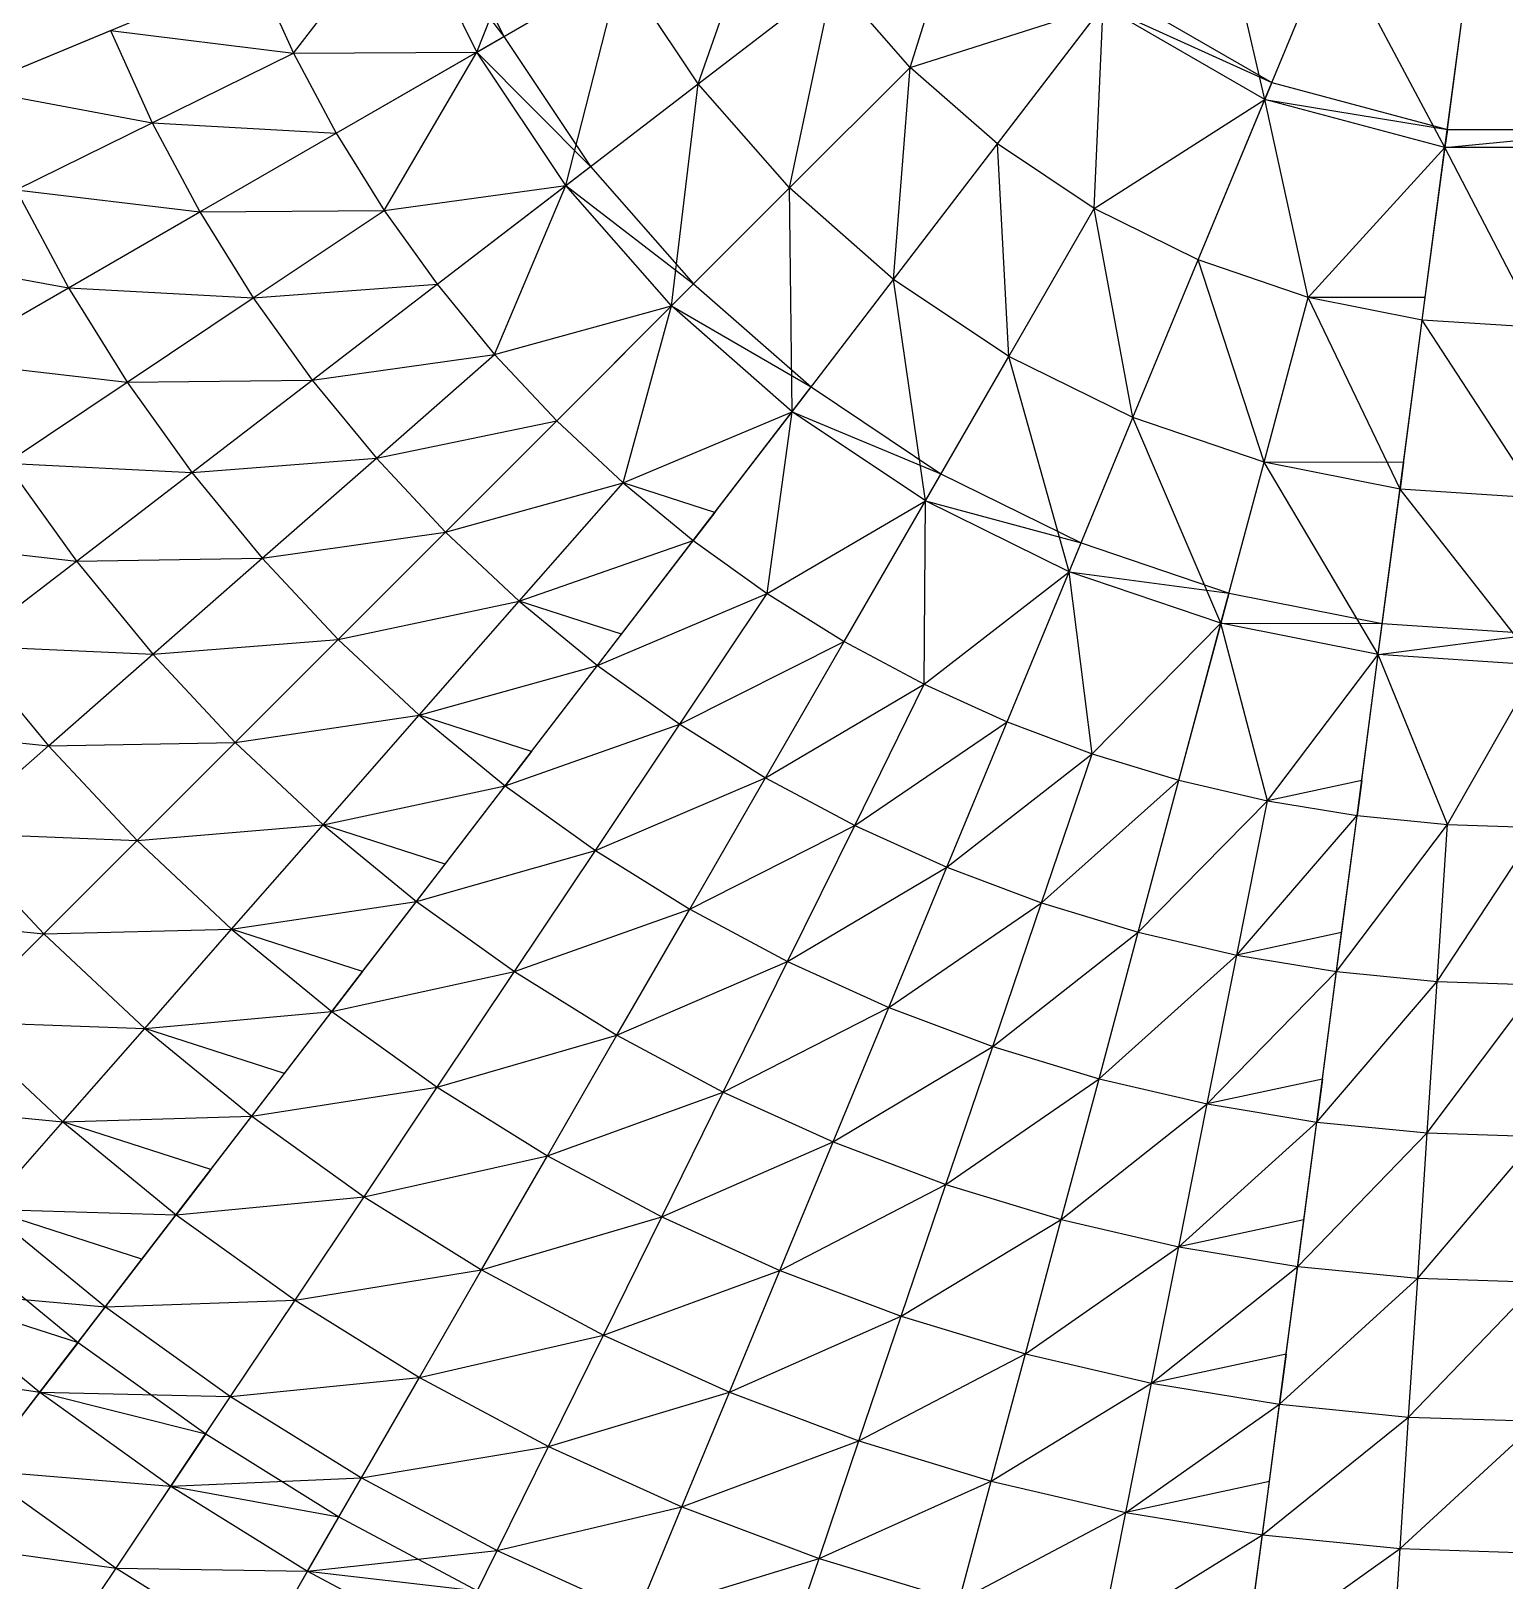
# Model space of a CAD drawing. Extents: x -1560 to 4680, y -1560 to 1560.
# Drawn here: x 2330 to 3102, y -1122 to -310 of the extents above; entities that cross this region are included whole.
import ezdxf

# ---------------------------------------------------------------- set-up
doc = ezdxf.new("R2010")
doc.units = 0
doc.header["$MEASUREMENT"] = 0
for name, color, linetype in [('L30X30X3', 1, 'Continuous'), ('TRIO25X148_A', 4, 'Continuous'), ('TRIO25X148_B', 6, 'Continuous'), ('TRIO25X148_C', 96, 'Continuous'), ('TRIO25X148_D', 3, 'Continuous'), ('TRIO25X148_F', 52, 'Continuous')]:
    doc.layers.add(name, color=color, linetype=linetype)

msp = doc.modelspace()

# ---------------------------------------------------------------- linework, layer by layer
at = {"layer": 'L30X30X3'}
for p, q in [((2563.97, -321.03, 1302.88), (2578.12, -312.86, 1266.37)), ((2980.4, -337.02, 1355.93), (2976.76, -345.82, 1394.78)), ((3072.39, -361.67, 1355.93), (3071.14, -371.11, 1394.78)), ((2610.62, -390.86, 1302.88), (2623.59, -380.91, 1266.37)), ((2666, -454, 1302.88), (2677.55, -442.45, 1266.37)), ((3059.26, -461.37, 1369.53), (3060.81, -449.63, 1331.33)), ((2729.14, -509.38, 1302.88), (2739.09, -496.41, 1266.37)), ((2798.97, -556.03, 1302.88), (2807.14, -541.88, 1266.37)), ((3049.44, -535.96, 1301.44), (3047.6, -549.96, 1338.86)), ((2688.64, -562.16, 1226.25), (2677.38, -576.84, 1261.71)), ((2874.3, -593.18, 1302.88), (2880.55, -578.08, 1266.37)), ((2953.82, -620.18, 1302.88), (2958.05, -604.39, 1266.37)), ((3036.2, -636.56, 1302.88), (3038.33, -620.36, 1266.37)), ((2627.21, -642.21, 1215.51), (2639.75, -625.87, 1181.23)), ((2592.6, -687.32, 1131.46), (2578.83, -705.27, 1164.45)), ((3027.51, -702.52, 1226.25), (3025.1, -720.87, 1261.71)), ((2532.4, -765.77, 1108.7), (2547.35, -746.29, 1077.13)), ((3014.34, -802.56, 1215.51), (3017.03, -782.14, 1181.23)), ((2504.18, -802.56, 1018.43), (2488.09, -823.52, 1048.46)), ((2446.07, -878.28, 983.97), (2463.22, -855.93, 955.58)), ((3006.92, -858.93, 1131.46), (3003.97, -881.36, 1164.45)), ((2424.64, -906.21, 888.79), (2406.48, -929.87, 915.44)), ((2994.01, -956.98, 1108.7), (2997.22, -932.63, 1077.13)), ((2369.47, -978.11, 843.13), (2388.57, -953.22, 818.32)), ((2355.15, -996.78, 744.42), (2335.17, -1022.81, 767.3)), ((2987.96, -1002.95, 1018.43), (2984.51, -1029.14, 1048.46)), ((2421.98, -1044.67, 744.42), (2403.75, -1071.95, 767.3)), ((2975.5, -1097.58, 983.97), (2979.18, -1069.65, 955.58)), ((2491.79, -1088.08, 744.42), (2475.39, -1116.5, 767.3))]:
    msp.add_line(p, q, dxfattribs=at)
at = {"layer": 'TRIO25X148_A'}
for p, q in [((2976.76, -345.82, 1394.78), (3012.11, -260.46, 1414.51)), ((2563.97, -321.03, 1302.88), (2639.61, -277.35, 1338.86)), ((2679.92, -337.68, 1338.86), (2750.81, -283.29, 1369.53)), ((3071.14, -371.11, 1394.78), (3083.2, -279.51, 1414.51)), ((2836.71, -369.19, 1369.53), (2892.13, -296.96, 1394.78)), ((2298.7, -340.19, 1164.45), (2372.13, -309.78, 1215.51)), ((2393.99, -358.03, 1215.51), (2467.9, -321.58, 1261.71)), ((2490.33, -363.54, 1261.71), (2563.97, -321.03, 1302.88)), ((2727.77, -392.23, 1338.86), (2790.95, -329.05, 1369.53)), ((2610.62, -390.86, 1302.88), (2679.92, -337.68, 1338.86)), ((2941.92, -429.93, 1369.53), (2976.76, -345.82, 1394.78)), ((2322.71, -393.18, 1164.45), (2393.99, -358.03, 1215.51)), ((2418.96, -404.75, 1215.51), (2490.33, -363.54, 1261.71)), ((2782.32, -440.08, 1338.86), (2836.71, -369.19, 1369.53)), ((3059.26, -461.37, 1369.53), (3071.14, -371.11, 1394.78)), ((2543.16, -442.62, 1261.71), (2610.62, -390.86, 1302.88)), ((2666, -454, 1302.88), (2727.77, -392.23, 1338.86)), ((2350.13, -444.49, 1164.45), (2418.96, -404.75, 1215.51)), ((2446.93, -449.73, 1215.51), (2515.45, -403.95, 1261.71)), ((2842.65, -480.39, 1338.86), (2887.33, -403, 1369.53)), ((2907.72, -512.48, 1338.86), (2941.92, -429.93, 1369.53)), ((2284.08, -482.62, 1108.7), (2350.13, -444.49, 1164.45)), ((2477.79, -492.79, 1215.51), (2543.16, -442.62, 1261.71)), ((2729.14, -509.38, 1302.88), (2782.32, -440.08, 1338.86)), ((2380.85, -493.89, 1164.45), (2446.93, -449.73, 1215.51)), ((2605.87, -514.13, 1261.71), (2666, -454, 1302.88)), ((2976.43, -535.8, 1338.86), (2999.56, -449.49, 1369.53)), ((3047.6, -549.96, 1338.86), (3059.26, -461.37, 1369.53)), ((2511.39, -533.73, 1215.51), (2573.35, -479.4, 1261.71)), ((2798.97, -556.03, 1302.88), (2842.65, -480.39, 1338.86)), ((2317.43, -536.26, 1108.7), (2380.85, -493.89, 1164.45)), ((2414.73, -541.17, 1164.45), (2477.79, -492.79, 1215.51)), ((2677.38, -576.84, 1261.71), (2729.14, -509.38, 1302.88)), ((2547.6, -572.4, 1215.51), (2605.87, -514.13, 1261.71)), ((2874.3, -593.18, 1302.88), (2907.72, -512.48, 1338.86)), ((2451.64, -586.14, 1164.45), (2511.39, -533.73, 1215.51)), ((2354.23, -587.6, 1108.7), (2414.73, -541.17, 1164.45)), ((2953.82, -620.18, 1302.88), (2976.43, -535.8, 1338.86)), ((2586.27, -608.61, 1215.51), (2640.6, -546.65, 1261.71)), ((3036.2, -636.56, 1302.88), (3047.6, -549.96, 1338.86)), ((2756.46, -629.67, 1261.71), (2798.97, -556.03, 1302.88)), ((2491.4, -628.6, 1164.45), (2547.6, -572.4, 1215.51)), ((2627.21, -642.21, 1215.51), (2677.38, -576.84, 1261.71)), ((2296.48, -631.91, 1048.46), (2354.23, -587.6, 1108.7)), ((2394.3, -636.42, 1108.7), (2451.64, -586.14, 1164.45)), ((2841.76, -671.74, 1261.71), (2874.3, -593.18, 1302.88)), ((2533.86, -668.36, 1164.45), (2586.27, -608.61, 1215.51)), ((2670.27, -673.07, 1215.51), (2716.05, -604.55, 1261.71)), ((2931.82, -702.31, 1261.71), (2953.82, -620.18, 1302.88)), ((2437.47, -682.53, 1108.7), (2491.4, -628.6, 1164.45)), ((2715.25, -701.04, 1215.51), (2756.46, -629.67, 1261.71)), ((2339.58, -684.41, 1048.46), (2394.3, -636.42, 1108.7)), ((3025.1, -720.87, 1261.71), (3036.2, -636.56, 1302.88)), ((2578.83, -705.27, 1164.45), (2627.21, -642.21, 1215.51)), ((2761.97, -726.01, 1215.51), (2798.42, -652.1, 1261.71)), ((2483.58, -725.7, 1108.7), (2533.86, -668.36, 1164.45)), ((2626.11, -739.15, 1164.45), (2670.27, -673.07, 1215.51)), ((2810.22, -747.87, 1215.51), (2841.76, -671.74, 1261.71)), ((2287.68, -729.93, 983.97), (2339.58, -684.41, 1048.46)), ((2386.01, -733.99, 1048.46), (2437.47, -682.53, 1108.7)), ((2859.8, -766.53, 1215.51), (2886.29, -688.5, 1261.71)), ((2532.4, -765.77, 1108.7), (2578.83, -705.27, 1164.45)), ((2675.51, -769.87, 1164.45), (2715.25, -701.04, 1215.51)), ((2910.49, -781.91, 1215.51), (2931.82, -702.31, 1261.71)), ((2962.08, -793.93, 1215.51), (2978.15, -713.11, 1261.71)), ((3014.34, -802.56, 1215.51), (3025.1, -720.87, 1261.71)), ((2435.59, -780.42, 1048.46), (2483.58, -725.7, 1108.7)), ((2726.82, -797.29, 1164.45), (2761.97, -726.01, 1215.51)), ((3067.06, -807.76, 1215.51), (3072.45, -725.53, 1261.71)), ((2337.2, -782.8, 983.97), (2386.01, -733.99, 1048.46)), ((2583.74, -802.57, 1108.7), (2626.11, -739.15, 1164.45)), ((2779.81, -821.3, 1164.45), (2810.22, -747.87, 1215.51)), ((2488.09, -823.52, 1048.46), (2532.4, -765.77, 1108.7)), ((2637.38, -835.92, 1108.7), (2675.51, -769.87, 1164.45)), ((2834.25, -841.79, 1164.45), (2859.8, -766.53, 1215.51)), ((2291.21, -828.79, 915.44), (2337.2, -782.8, 983.97)), ((2390.07, -832.32, 983.97), (2435.59, -780.42, 1048.46)), ((2889.92, -858.68, 1164.45), (2910.49, -781.91, 1215.51)), ((2946.57, -871.89, 1164.45), (2962.08, -793.93, 1215.51)), ((2543.31, -863.08, 1048.46), (2583.74, -802.57, 1108.7)), ((2693.09, -865.7, 1108.7), (2726.82, -797.29, 1164.45)), ((3003.97, -881.36, 1164.45), (3014.34, -802.56, 1215.51)), ((3061.86, -887.07, 1164.45), (3067.06, -807.76, 1215.51)), ((2446.07, -878.28, 983.97), (2488.09, -823.52, 1048.46)), ((2750.62, -891.76, 1108.7), (2779.81, -821.3, 1164.45)), ((2347.19, -881.22, 915.44), (2390.07, -832.32, 983.97)), ((2600.99, -898.95, 1048.46), (2637.38, -835.92, 1108.7)), ((2809.73, -914.01, 1108.7), (2834.25, -841.79, 1164.45)), ((2870.18, -932.35, 1108.7), (2889.92, -858.68, 1164.45)), ((2504.96, -920.48, 983.97), (2543.31, -863.08, 1048.46)), ((2660.9, -930.97, 1048.46), (2693.09, -865.7, 1108.7)), ((2931.69, -946.69, 1108.7), (2946.57, -871.89, 1164.45)), ((2307.11, -926.93, 843.13), (2347.19, -881.22, 915.44)), ((2406.48, -929.87, 915.44), (2446.07, -878.28, 983.97)), ((2994.01, -956.98, 1108.7), (3003.97, -881.36, 1164.45)), ((2722.77, -959, 1048.46), (2750.62, -891.76, 1108.7)), ((3056.87, -963.17, 1108.7), (3061.86, -887.07, 1164.45)), ((2566.47, -958.73, 983.97), (2600.99, -898.95, 1048.46)), ((2786.34, -982.93, 1048.46), (2809.73, -914.01, 1108.7)), ((2468.83, -974.55, 915.44), (2504.96, -920.48, 983.97)), ((2369.47, -978.11, 843.13), (2406.48, -929.87, 915.44)), ((2630.36, -992.88, 983.97), (2660.9, -930.97, 1048.46)), ((2851.34, -1002.65, 1048.46), (2870.18, -932.35, 1108.7)), ((2917.49, -1018.07, 1048.46), (2931.69, -946.69, 1108.7)), ((2984.51, -1029.14, 1048.46), (2994.01, -956.98, 1108.7)), ((2533.96, -1015.05, 915.44), (2566.47, -958.73, 983.97)), ((2696.35, -1022.78, 983.97), (2722.77, -959, 1048.46)), ((3052.11, -1035.8, 1048.46), (3056.87, -963.17, 1108.7)), ((2335.17, -1022.81, 767.3), (2369.47, -978.11, 843.13)), ((2435.05, -1025.1, 843.13), (2468.83, -974.55, 915.44)), ((2764.15, -1048.3, 983.97), (2786.34, -982.93, 1048.46)), ((2601.6, -1051.21, 915.44), (2630.36, -992.88, 983.97)), ((2833.47, -1069.33, 983.97), (2851.34, -1002.65, 1048.46)), ((2503.56, -1067.7, 843.13), (2533.96, -1015.05, 915.44)), ((2904.02, -1085.78, 983.97), (2917.49, -1018.07, 1048.46)), ((2303.71, -1063.81, 688.22), (2335.17, -1022.81, 767.3)), ((2403.75, -1071.95, 767.3), (2435.05, -1025.1, 843.13)), ((2671.46, -1082.86, 915.44), (2696.35, -1022.78, 983.97)), ((2975.5, -1097.58, 983.97), (2984.51, -1029.14, 1048.46)), ((3047.6, -1104.68, 983.97), (3052.11, -1035.8, 1048.46)), ((2574.71, -1105.73, 843.13), (2601.6, -1051.21, 915.44)), ((2743.25, -1109.88, 915.44), (2764.15, -1048.3, 983.97)), ((2475.39, -1116.5, 767.3), (2503.56, -1067.7, 843.13)), ((2816.64, -1132.14, 915.44), (2833.47, -1069.33, 983.97)), ((2375.03, -1114.92, 688.22), (2403.75, -1071.95, 767.3)), ((2648.2, -1139.03, 843.13), (2671.46, -1082.86, 915.44)), ((2891.34, -1149.56, 915.44), (2904.02, -1085.78, 983.97)), ((2967.01, -1162.05, 915.44), (2975.5, -1097.58, 983.97)), ((2549.79, -1156.27, 767.3), (2574.71, -1105.73, 843.13)), ((2723.7, -1167.45, 843.13), (2743.25, -1109.88, 915.44)), ((3043.34, -1169.57, 915.44), (3047.6, -1104.68, 983.97)), ((2349.01, -1153.87, 606.18), (2375.03, -1114.92, 688.22)), ((2449.55, -1161.26, 688.22), (2475.39, -1116.5, 767.3))]:
    msp.add_line(p, q, dxfattribs=at)
at = {"layer": 'TRIO25X148_B'}
for p, q in [((2526.82, -245.7, 1302.88), (2578.12, -312.86, 1266.37)), ((3071.14, -371.11, 1394.78), (3084.14, -272.4, 1375.16)), ((2836.71, -369.19, 1369.53), (2897.93, -289.4, 1355.93)), ((2892.13, -296.96, 1394.78), (2980.4, -337.02, 1355.93)), ((2298.7, -340.19, 1164.45), (2391.16, -301.89, 1181.23)), ((2490.33, -363.54, 1261.71), (2578.12, -312.86, 1266.37)), ((2563.97, -321.03, 1302.88), (2623.59, -380.91, 1266.37)), ((2941.92, -429.93, 1369.53), (2980.4, -337.02, 1355.93)), ((2976.76, -345.82, 1394.78), (3072.39, -361.67, 1355.93)), ((3059.26, -461.37, 1369.53), (3072.39, -361.67, 1355.93)), ((3071.14, -371.11, 1394.78), (3167.61, -361.67, 1355.93)), ((2543.16, -442.62, 1261.71), (2623.59, -380.91, 1266.37)), ((2610.62, -390.86, 1302.88), (2677.55, -442.45, 1266.37)), ((2605.87, -514.13, 1261.71), (2677.55, -442.45, 1266.37)), ((2666, -454, 1302.88), (2739.09, -496.41, 1266.37)), ((3060.81, -449.63, 1331.33), (2999.56, -449.49, 1369.53)), ((3047.6, -549.96, 1338.86), (3060.81, -449.63, 1331.33)), ((2677.38, -576.84, 1261.71), (2739.09, -496.41, 1266.37)), ((2729.14, -509.38, 1302.88), (2807.14, -541.88, 1266.37)), ((2756.46, -629.67, 1261.71), (2807.14, -541.88, 1266.37)), ((3049.44, -535.96, 1301.44), (2976.43, -535.8, 1338.86)), ((3036.2, -636.56, 1302.88), (3049.44, -535.96, 1301.44)), ((2688.64, -562.16, 1226.25), (2640.6, -546.65, 1261.71)), ((2798.97, -556.03, 1302.88), (2880.55, -578.08, 1266.37)), ((2627.21, -642.21, 1215.51), (2688.64, -562.16, 1226.25)), ((2841.76, -671.74, 1261.71), (2880.55, -578.08, 1266.37)), ((2874.3, -593.18, 1302.88), (2958.05, -604.39, 1266.37)), ((2639.75, -625.87, 1181.23), (2586.27, -608.61, 1215.51)), ((2931.82, -702.31, 1261.71), (2958.05, -604.39, 1266.37)), ((2953.82, -620.18, 1302.88), (3038.33, -620.36, 1266.37)), ((3025.1, -720.87, 1261.71), (3038.33, -620.36, 1266.37)), ((2578.83, -705.27, 1164.45), (2639.75, -625.87, 1181.23)), ((3036.2, -636.56, 1302.88), (3120, -625.71, 1266.37)), ((2592.6, -687.32, 1131.46), (2533.86, -668.36, 1164.45)), ((2532.4, -765.77, 1108.7), (2592.6, -687.32, 1131.46)), ((3027.51, -702.52, 1226.25), (2978.15, -713.11, 1261.71)), ((3014.34, -802.56, 1215.51), (3027.51, -702.52, 1226.25)), ((2547.35, -746.29, 1077.13), (2483.58, -725.7, 1108.7)), ((2488.09, -823.52, 1048.46), (2547.35, -746.29, 1077.13)), ((2504.18, -802.56, 1018.43), (2435.59, -780.42, 1048.46)), ((3017.03, -782.14, 1181.23), (2962.08, -793.93, 1215.51)), ((3003.97, -881.36, 1164.45), (3017.03, -782.14, 1181.23)), ((2446.07, -878.28, 983.97), (2504.18, -802.56, 1018.43)), ((2463.22, -855.93, 955.58), (2390.07, -832.32, 983.97)), ((2406.48, -929.87, 915.44), (2463.22, -855.93, 955.58)), ((3006.92, -858.93, 1131.46), (2946.57, -871.89, 1164.45)), ((2994.01, -956.98, 1108.7), (3006.92, -858.93, 1131.46)), ((2424.64, -906.21, 888.79), (2347.19, -881.22, 915.44)), ((2369.47, -978.11, 843.13), (2424.64, -906.21, 888.79)), ((2388.57, -953.22, 818.32), (2307.11, -926.93, 843.13)), ((2997.22, -932.63, 1077.13), (2931.69, -946.69, 1108.7)), ((2984.51, -1029.14, 1048.46), (2997.22, -932.63, 1077.13)), ((2335.17, -1022.81, 767.3), (2388.57, -953.22, 818.32)), ((2269.96, -969.29, 767.3), (2355.15, -996.78, 744.42)), ((2303.71, -1063.81, 688.22), (2355.15, -996.78, 744.42)), ((2987.96, -1002.95, 1018.43), (2917.49, -1018.07, 1048.46)), ((2975.5, -1097.58, 983.97), (2987.96, -1002.95, 1018.43)), ((2335.17, -1022.81, 767.3), (2421.98, -1044.67, 744.42)), ((2375.03, -1114.92, 688.22), (2421.98, -1044.67, 744.42)), ((2979.18, -1069.65, 955.58), (2904.02, -1085.78, 983.97)), ((2967.01, -1162.05, 915.44), (2979.18, -1069.65, 955.58)), ((2403.75, -1071.95, 767.3), (2491.79, -1088.08, 744.42)), ((2449.55, -1161.26, 688.22), (2491.79, -1088.08, 744.42)), ((2475.39, -1116.5, 767.3), (2564.3, -1126.84, 744.42))]:
    msp.add_line(p, q, dxfattribs=at)
at = {"layer": 'TRIO25X148_C'}
for p, q in [((2563.97, -321.03, 1302.88), (2526.82, -245.7, 1302.88)), ((2448.26, -278.24, 1261.71), (2467.9, -321.58, 1261.71)), ((2679.92, -337.68, 1338.86), (2639.61, -277.35, 1338.86)), ((2790.95, -329.05, 1369.53), (2750.81, -283.29, 1369.53)), ((2976.76, -345.82, 1394.78), (2892.13, -296.96, 1394.78)), ((2372.13, -309.78, 1215.51), (2393.99, -358.03, 1215.51)), ((2467.9, -321.58, 1261.71), (2490.33, -363.54, 1261.71)), ((2610.62, -390.86, 1302.88), (2563.97, -321.03, 1302.88)), ((2836.71, -369.19, 1369.53), (2790.95, -329.05, 1369.53)), ((2727.77, -392.23, 1338.86), (2679.92, -337.68, 1338.86)), ((3071.14, -371.11, 1394.78), (2976.76, -345.82, 1394.78)), ((2393.99, -358.03, 1215.51), (2418.96, -404.75, 1215.51)), ((2490.33, -363.54, 1261.71), (2515.45, -403.95, 1261.71)), ((2887.33, -403, 1369.53), (2836.71, -369.19, 1369.53)), ((3168.86, -371.11, 1394.78), (3071.14, -371.11, 1394.78)), ((2322.71, -393.18, 1164.45), (2350.13, -444.49, 1164.45)), ((2666, -454, 1302.88), (2610.62, -390.86, 1302.88)), ((2782.32, -440.08, 1338.86), (2727.77, -392.23, 1338.86)), ((2418.96, -404.75, 1215.51), (2446.93, -449.73, 1215.51)), ((2515.45, -403.95, 1261.71), (2543.16, -442.62, 1261.71)), ((2941.92, -429.93, 1369.53), (2887.33, -403, 1369.53)), ((2999.56, -449.49, 1369.53), (2941.92, -429.93, 1369.53)), ((2350.13, -444.49, 1164.45), (2380.85, -493.89, 1164.45)), ((2543.16, -442.62, 1261.71), (2573.35, -479.4, 1261.71)), ((2842.65, -480.39, 1338.86), (2782.32, -440.08, 1338.86)), ((2446.93, -449.73, 1215.51), (2477.79, -492.79, 1215.51)), ((2729.14, -509.38, 1302.88), (2666, -454, 1302.88)), ((3059.26, -461.37, 1369.53), (2999.56, -449.49, 1369.53)), ((3120, -465.35, 1369.53), (3059.26, -461.37, 1369.53)), ((2573.35, -479.4, 1261.71), (2605.87, -514.13, 1261.71)), ((2907.72, -512.48, 1338.86), (2842.65, -480.39, 1338.86)), ((2380.85, -493.89, 1164.45), (2414.73, -541.17, 1164.45)), ((2477.79, -492.79, 1215.51), (2511.39, -533.73, 1215.51)), ((2798.97, -556.03, 1302.88), (2729.14, -509.38, 1302.88)), ((2605.87, -514.13, 1261.71), (2640.6, -546.65, 1261.71)), ((2976.43, -535.8, 1338.86), (2907.72, -512.48, 1338.86)), ((2511.39, -533.73, 1215.51), (2547.6, -572.4, 1215.51)), ((2317.43, -536.26, 1108.7), (2354.23, -587.6, 1108.7)), ((2414.73, -541.17, 1164.45), (2451.64, -586.14, 1164.45)), ((3047.6, -549.96, 1338.86), (2976.43, -535.8, 1338.86)), ((2640.6, -546.65, 1261.71), (2677.38, -576.84, 1261.71)), ((3120, -554.7, 1338.86), (3047.6, -549.96, 1338.86)), ((2874.3, -593.18, 1302.88), (2798.97, -556.03, 1302.88)), ((2547.6, -572.4, 1215.51), (2586.27, -608.61, 1215.51)), ((2677.38, -576.84, 1261.71), (2716.05, -604.55, 1261.71)), ((2354.23, -587.6, 1108.7), (2394.3, -636.42, 1108.7)), ((2451.64, -586.14, 1164.45), (2491.4, -628.6, 1164.45)), ((2953.82, -620.18, 1302.88), (2874.3, -593.18, 1302.88)), ((2586.27, -608.61, 1215.51), (2627.21, -642.21, 1215.51)), ((2716.05, -604.55, 1261.71), (2756.46, -629.67, 1261.71)), ((3036.2, -636.56, 1302.88), (2953.82, -620.18, 1302.88)), ((2296.48, -631.91, 1048.46), (2339.58, -684.41, 1048.46)), ((2491.4, -628.6, 1164.45), (2533.86, -668.36, 1164.45)), ((2756.46, -629.67, 1261.71), (2798.42, -652.1, 1261.71)), ((2394.3, -636.42, 1108.7), (2437.47, -682.53, 1108.7)), ((3120, -642.05, 1302.88), (3036.2, -636.56, 1302.88)), ((2627.21, -642.21, 1215.51), (2670.27, -673.07, 1215.51)), ((2798.42, -652.1, 1261.71), (2841.76, -671.74, 1261.71)), ((2533.86, -668.36, 1164.45), (2578.83, -705.27, 1164.45)), ((2670.27, -673.07, 1215.51), (2715.25, -701.04, 1215.51)), ((2841.76, -671.74, 1261.71), (2886.29, -688.5, 1261.71)), ((2339.58, -684.41, 1048.46), (2386.01, -733.99, 1048.46)), ((2437.47, -682.53, 1108.7), (2483.58, -725.7, 1108.7)), ((2886.29, -688.5, 1261.71), (2931.82, -702.31, 1261.71)), ((2578.83, -705.27, 1164.45), (2626.11, -739.15, 1164.45)), ((2715.25, -701.04, 1215.51), (2761.97, -726.01, 1215.51)), ((2931.82, -702.31, 1261.71), (2978.15, -713.11, 1261.71)), ((2978.15, -713.11, 1261.71), (3025.1, -720.87, 1261.71)), ((3025.1, -720.87, 1261.71), (3072.45, -725.53, 1261.71)), ((2287.68, -729.93, 983.97), (2337.2, -782.8, 983.97)), ((2483.58, -725.7, 1108.7), (2532.4, -765.77, 1108.7)), ((2761.97, -726.01, 1215.51), (2810.22, -747.87, 1215.51)), ((3072.45, -725.53, 1261.71), (3120, -727.09, 1261.71)), ((2386.01, -733.99, 1048.46), (2435.59, -780.42, 1048.46)), ((2626.11, -739.15, 1164.45), (2675.51, -769.87, 1164.45)), ((2810.22, -747.87, 1215.51), (2859.8, -766.53, 1215.51)), ((2532.4, -765.77, 1108.7), (2583.74, -802.57, 1108.7)), ((2675.51, -769.87, 1164.45), (2726.82, -797.29, 1164.45)), ((2859.8, -766.53, 1215.51), (2910.49, -781.91, 1215.51)), ((2337.2, -782.8, 983.97), (2390.07, -832.32, 983.97)), ((2435.59, -780.42, 1048.46), (2488.09, -823.52, 1048.46)), ((2910.49, -781.91, 1215.51), (2962.08, -793.93, 1215.51)), ((2962.08, -793.93, 1215.51), (3014.34, -802.56, 1215.51)), ((2583.74, -802.57, 1108.7), (2637.38, -835.92, 1108.7)), ((2726.82, -797.29, 1164.45), (2779.81, -821.3, 1164.45)), ((3014.34, -802.56, 1215.51), (3067.06, -807.76, 1215.51)), ((3067.06, -807.76, 1215.51), (3120, -809.49, 1215.51)), ((2488.09, -823.52, 1048.46), (2543.31, -863.08, 1048.46)), ((2779.81, -821.3, 1164.45), (2834.25, -841.79, 1164.45)), ((2291.21, -828.79, 915.44), (2347.19, -881.22, 915.44)), ((2390.07, -832.32, 983.97), (2446.07, -878.28, 983.97)), ((2637.38, -835.92, 1108.7), (2693.09, -865.7, 1108.7)), ((2834.25, -841.79, 1164.45), (2889.92, -858.68, 1164.45)), ((2889.92, -858.68, 1164.45), (2946.57, -871.89, 1164.45)), ((2543.31, -863.08, 1048.46), (2600.99, -898.95, 1048.46)), ((2693.09, -865.7, 1108.7), (2750.62, -891.76, 1108.7)), ((2946.57, -871.89, 1164.45), (3003.97, -881.36, 1164.45)), ((2347.19, -881.22, 915.44), (2406.48, -929.87, 915.44)), ((2446.07, -878.28, 983.97), (2504.96, -920.48, 983.97)), ((3003.97, -881.36, 1164.45), (3061.86, -887.07, 1164.45)), ((2750.62, -891.76, 1108.7), (2809.73, -914.01, 1108.7)), ((3061.86, -887.07, 1164.45), (3120, -888.97, 1164.45)), ((2600.99, -898.95, 1048.46), (2660.9, -930.97, 1048.46)), ((2809.73, -914.01, 1108.7), (2870.18, -932.35, 1108.7)), ((2504.96, -920.48, 983.97), (2566.47, -958.73, 983.97)), ((2307.11, -926.93, 843.13), (2369.47, -978.11, 843.13)), ((2406.48, -929.87, 915.44), (2468.83, -974.55, 915.44)), ((2660.9, -930.97, 1048.46), (2722.77, -959, 1048.46)), ((2870.18, -932.35, 1108.7), (2931.69, -946.69, 1108.7)), ((2931.69, -946.69, 1108.7), (2994.01, -956.98, 1108.7)), ((2994.01, -956.98, 1108.7), (3056.87, -963.17, 1108.7)), ((2566.47, -958.73, 983.97), (2630.36, -992.88, 983.97)), ((2722.77, -959, 1048.46), (2786.34, -982.93, 1048.46)), ((3056.87, -963.17, 1108.7), (3120, -965.24, 1108.7)), ((2269.96, -969.29, 767.3), (2335.17, -1022.81, 767.3)), ((2369.47, -978.11, 843.13), (2435.05, -1025.1, 843.13)), ((2468.83, -974.55, 915.44), (2533.96, -1015.05, 915.44)), ((2786.34, -982.93, 1048.46), (2851.34, -1002.65, 1048.46)), ((2630.36, -992.88, 983.97), (2696.35, -1022.78, 983.97)), ((2851.34, -1002.65, 1048.46), (2917.49, -1018.07, 1048.46)), ((2533.96, -1015.05, 915.44), (2601.6, -1051.21, 915.44)), ((2917.49, -1018.07, 1048.46), (2984.51, -1029.14, 1048.46)), ((2335.17, -1022.81, 767.3), (2403.75, -1071.95, 767.3)), ((2435.05, -1025.1, 843.13), (2503.56, -1067.7, 843.13)), ((2696.35, -1022.78, 983.97), (2764.15, -1048.3, 983.97)), ((2984.51, -1029.14, 1048.46), (3052.11, -1035.8, 1048.46)), ((3052.11, -1035.8, 1048.46), (3120, -1038.02, 1048.46)), ((2601.6, -1051.21, 915.44), (2671.46, -1082.86, 915.44)), ((2764.15, -1048.3, 983.97), (2833.47, -1069.33, 983.97)), ((2303.71, -1063.81, 688.22), (2375.03, -1114.92, 688.22)), ((2503.56, -1067.7, 843.13), (2574.71, -1105.73, 843.13)), ((2833.47, -1069.33, 983.97), (2904.02, -1085.78, 983.97)), ((2403.75, -1071.95, 767.3), (2475.39, -1116.5, 767.3)), ((2671.46, -1082.86, 915.44), (2743.25, -1109.88, 915.44)), ((2904.02, -1085.78, 983.97), (2975.5, -1097.58, 983.97)), ((2975.5, -1097.58, 983.97), (3047.6, -1104.68, 983.97)), ((2574.71, -1105.73, 843.13), (2648.2, -1139.03, 843.13)), ((2743.25, -1109.88, 915.44), (2816.64, -1132.14, 915.44)), ((3047.6, -1104.68, 983.97), (3120, -1107.05, 983.97)), ((2375.03, -1114.92, 688.22), (2449.55, -1161.26, 688.22)), ((2475.39, -1116.5, 767.3), (2549.79, -1156.27, 767.3))]:
    msp.add_line(p, q, dxfattribs=at)
at = {"layer": 'TRIO25X148_D'}
for p, q in [((2563.97, -321.03, 1302.88), (2607.52, -212.28, 1338.86)), ((2976.76, -345.82, 1394.78), (2948.38, -223.66, 1414.51)), ((2679.92, -337.68, 1338.86), (2717, -232.67, 1369.53)), ((2790.95, -329.05, 1369.53), (2823.04, -227.87, 1394.78)), ((2467.9, -321.58, 1261.71), (2526.82, -245.7, 1302.88)), ((3071.14, -371.11, 1394.78), (3012.11, -260.46, 1414.51)), ((2610.62, -390.86, 1302.88), (2639.61, -277.35, 1338.86)), ((2727.77, -392.23, 1338.86), (2750.81, -283.29, 1369.53)), ((2790.95, -329.05, 1369.53), (2892.13, -296.96, 1394.78)), ((2887.33, -403, 1369.53), (2892.13, -296.96, 1394.78)), ((2372.13, -309.78, 1215.51), (2467.9, -321.58, 1261.71)), ((2467.9, -321.58, 1261.71), (2563.97, -321.03, 1302.88)), ((2515.45, -403.95, 1261.71), (2563.97, -321.03, 1302.88)), ((2782.32, -440.08, 1338.86), (2790.95, -329.05, 1369.53)), ((2298.7, -340.19, 1164.45), (2393.99, -358.03, 1215.51)), ((2666, -454, 1302.88), (2679.92, -337.68, 1338.86)), ((2887.33, -403, 1369.53), (2976.76, -345.82, 1394.78)), ((2999.56, -449.49, 1369.53), (2976.76, -345.82, 1394.78)), ((2393.99, -358.03, 1215.51), (2490.33, -363.54, 1261.71)), ((2842.65, -480.39, 1338.86), (2836.71, -369.19, 1369.53)), ((2999.56, -449.49, 1369.53), (3071.14, -371.11, 1394.78)), ((3120, -465.35, 1369.53), (3071.14, -371.11, 1394.78)), ((2322.71, -393.18, 1164.45), (2418.96, -404.75, 1215.51)), ((2515.45, -403.95, 1261.71), (2610.62, -390.86, 1302.88)), ((2573.35, -479.4, 1261.71), (2610.62, -390.86, 1302.88)), ((2729.14, -509.38, 1302.88), (2727.77, -392.23, 1338.86)), ((2418.96, -404.75, 1215.51), (2515.45, -403.95, 1261.71)), ((2907.72, -512.48, 1338.86), (2887.33, -403, 1369.53)), ((2254.3, -426.91, 1108.7), (2350.13, -444.49, 1164.45)), ((2976.43, -535.8, 1338.86), (2941.92, -429.93, 1369.53)), ((2350.13, -444.49, 1164.45), (2446.93, -449.73, 1215.51)), ((2446.93, -449.73, 1215.51), (2543.16, -442.62, 1261.71)), ((2798.97, -556.03, 1302.88), (2782.32, -440.08, 1338.86)), ((2573.35, -479.4, 1261.71), (2666, -454, 1302.88)), ((2640.6, -546.65, 1261.71), (2666, -454, 1302.88)), ((3047.6, -549.96, 1338.86), (2999.56, -449.49, 1369.53)), ((3120, -554.7, 1338.86), (3059.26, -461.37, 1369.53)), ((2284.08, -482.62, 1108.7), (2380.85, -493.89, 1164.45)), ((2477.79, -492.79, 1215.51), (2573.35, -479.4, 1261.71)), ((2874.3, -593.18, 1302.88), (2842.65, -480.39, 1338.86)), ((2380.85, -493.89, 1164.45), (2477.79, -492.79, 1215.51)), ((2640.6, -546.65, 1261.71), (2729.14, -509.38, 1302.88)), ((2716.05, -604.55, 1261.71), (2729.14, -509.38, 1302.88)), ((2511.39, -533.73, 1215.51), (2605.87, -514.13, 1261.71)), ((2953.82, -620.18, 1302.88), (2907.72, -512.48, 1338.86)), ((2414.73, -541.17, 1164.45), (2511.39, -533.73, 1215.51)), ((2317.43, -536.26, 1108.7), (2414.73, -541.17, 1164.45)), ((3036.2, -636.56, 1302.88), (2976.43, -535.8, 1338.86)), ((2547.6, -572.4, 1215.51), (2640.6, -546.65, 1261.71)), ((3120, -642.05, 1302.88), (3047.6, -549.96, 1338.86)), ((2716.05, -604.55, 1261.71), (2798.97, -556.03, 1302.88)), ((2798.42, -652.1, 1261.71), (2798.97, -556.03, 1302.88)), ((2451.64, -586.14, 1164.45), (2547.6, -572.4, 1215.51)), ((2256.92, -576.69, 1048.46), (2354.23, -587.6, 1108.7)), ((2586.27, -608.61, 1215.51), (2677.38, -576.84, 1261.71)), ((2354.23, -587.6, 1108.7), (2451.64, -586.14, 1164.45)), ((2798.42, -652.1, 1261.71), (2874.3, -593.18, 1302.88)), ((2886.29, -688.5, 1261.71), (2874.3, -593.18, 1302.88)), ((2491.4, -628.6, 1164.45), (2586.27, -608.61, 1215.51)), ((2627.21, -642.21, 1215.51), (2716.05, -604.55, 1261.71)), ((2886.29, -688.5, 1261.71), (2953.82, -620.18, 1302.88)), ((2978.15, -713.11, 1261.71), (2953.82, -620.18, 1302.88)), ((2296.48, -631.91, 1048.46), (2394.3, -636.42, 1108.7)), ((2394.3, -636.42, 1108.7), (2491.4, -628.6, 1164.45)), ((2670.27, -673.07, 1215.51), (2756.46, -629.67, 1261.71)), ((2978.15, -713.11, 1261.71), (3036.2, -636.56, 1302.88)), ((3072.45, -725.53, 1261.71), (3036.2, -636.56, 1302.88)), ((2533.86, -668.36, 1164.45), (2627.21, -642.21, 1215.51)), ((3072.45, -725.53, 1261.71), (3120, -642.05, 1302.88)), ((2715.25, -701.04, 1215.51), (2798.42, -652.1, 1261.71)), ((2437.47, -682.53, 1108.7), (2533.86, -668.36, 1164.45)), ((2578.83, -705.27, 1164.45), (2670.27, -673.07, 1215.51)), ((2761.97, -726.01, 1215.51), (2841.76, -671.74, 1261.71)), ((2241.72, -673.93, 983.97), (2339.58, -684.41, 1048.46)), ((2339.58, -684.41, 1048.46), (2437.47, -682.53, 1108.7)), ((2810.22, -747.87, 1215.51), (2886.29, -688.5, 1261.71)), ((2483.58, -725.7, 1108.7), (2578.83, -705.27, 1164.45)), ((2626.11, -739.15, 1164.45), (2715.25, -701.04, 1215.51)), ((2859.8, -766.53, 1215.51), (2931.82, -702.31, 1261.71)), ((2910.49, -781.91, 1215.51), (2978.15, -713.11, 1261.71)), ((2962.08, -793.93, 1215.51), (3025.1, -720.87, 1261.71)), ((2287.68, -729.93, 983.97), (2386.01, -733.99, 1048.46)), ((2386.01, -733.99, 1048.46), (2483.58, -725.7, 1108.7)), ((2675.51, -769.87, 1164.45), (2761.97, -726.01, 1215.51)), ((3014.34, -802.56, 1215.51), (3072.45, -725.53, 1261.71)), ((3067.06, -807.76, 1215.51), (3120, -727.09, 1261.71)), ((2532.4, -765.77, 1108.7), (2626.11, -739.15, 1164.45)), ((2726.82, -797.29, 1164.45), (2810.22, -747.87, 1215.51)), ((2435.59, -780.42, 1048.46), (2532.4, -765.77, 1108.7)), ((2583.74, -802.57, 1108.7), (2675.51, -769.87, 1164.45)), ((2779.81, -821.3, 1164.45), (2859.8, -766.53, 1215.51)), ((2238.78, -772.81, 915.44), (2337.2, -782.8, 983.97)), ((2337.2, -782.8, 983.97), (2435.59, -780.42, 1048.46)), ((2834.25, -841.79, 1164.45), (2910.49, -781.91, 1215.51)), ((2889.92, -858.68, 1164.45), (2962.08, -793.93, 1215.51)), ((2488.09, -823.52, 1048.46), (2583.74, -802.57, 1108.7)), ((2637.38, -835.92, 1108.7), (2726.82, -797.29, 1164.45)), ((2946.57, -871.89, 1164.45), (3014.34, -802.56, 1215.51)), ((3003.97, -881.36, 1164.45), (3067.06, -807.76, 1215.51)), ((3061.86, -887.07, 1164.45), (3120, -809.49, 1215.51)), ((2390.07, -832.32, 983.97), (2488.09, -823.52, 1048.46)), ((2693.09, -865.7, 1108.7), (2779.81, -821.3, 1164.45)), ((2291.21, -828.79, 915.44), (2390.07, -832.32, 983.97)), ((2543.31, -863.08, 1048.46), (2637.38, -835.92, 1108.7)), ((2750.62, -891.76, 1108.7), (2834.25, -841.79, 1164.45)), ((2809.73, -914.01, 1108.7), (2889.92, -858.68, 1164.45)), ((2446.07, -878.28, 983.97), (2543.31, -863.08, 1048.46)), ((2600.99, -898.95, 1048.46), (2693.09, -865.7, 1108.7)), ((2248.22, -871.78, 843.13), (2347.19, -881.22, 915.44)), ((2870.18, -932.35, 1108.7), (2946.57, -871.89, 1164.45)), ((2347.19, -881.22, 915.44), (2446.07, -878.28, 983.97)), ((2931.69, -946.69, 1108.7), (3003.97, -881.36, 1164.45)), ((2660.9, -930.97, 1048.46), (2750.62, -891.76, 1108.7)), ((2994.01, -956.98, 1108.7), (3061.86, -887.07, 1164.45)), ((3056.87, -963.17, 1108.7), (3120, -888.97, 1164.45)), ((2504.96, -920.48, 983.97), (2600.99, -898.95, 1048.46)), ((2722.77, -959, 1048.46), (2809.73, -914.01, 1108.7)), ((2406.48, -929.87, 915.44), (2504.96, -920.48, 983.97)), ((2307.11, -926.93, 843.13), (2406.48, -929.87, 915.44)), ((2566.47, -958.73, 983.97), (2660.9, -930.97, 1048.46)), ((2786.34, -982.93, 1048.46), (2870.18, -932.35, 1108.7)), ((2851.34, -1002.65, 1048.46), (2931.69, -946.69, 1108.7)), ((2917.49, -1018.07, 1048.46), (2994.01, -956.98, 1108.7)), ((2468.83, -974.55, 915.44), (2566.47, -958.73, 983.97)), ((2630.36, -992.88, 983.97), (2722.77, -959, 1048.46)), ((2984.51, -1029.14, 1048.46), (3056.87, -963.17, 1108.7)), ((3052.11, -1035.8, 1048.46), (3120, -965.24, 1108.7)), ((2269.96, -969.29, 767.3), (2369.47, -978.11, 843.13)), ((2369.47, -978.11, 843.13), (2468.83, -974.55, 915.44)), ((2696.35, -1022.78, 983.97), (2786.34, -982.93, 1048.46)), ((2533.96, -1015.05, 915.44), (2630.36, -992.88, 983.97)), ((2764.15, -1048.3, 983.97), (2851.34, -1002.65, 1048.46)), ((2235.88, -1008.15, 688.22), (2335.17, -1022.81, 767.3)), ((2435.05, -1025.1, 843.13), (2533.96, -1015.05, 915.44)), ((2833.47, -1069.33, 983.97), (2917.49, -1018.07, 1048.46)), ((2335.17, -1022.81, 767.3), (2435.05, -1025.1, 843.13)), ((2601.6, -1051.21, 915.44), (2696.35, -1022.78, 983.97)), ((2904.02, -1085.78, 983.97), (2984.51, -1029.14, 1048.46)), ((2975.5, -1097.58, 983.97), (3052.11, -1035.8, 1048.46)), ((3047.6, -1104.68, 983.97), (3120, -1038.02, 1048.46)), ((2503.56, -1067.7, 843.13), (2601.6, -1051.21, 915.44)), ((2671.46, -1082.86, 915.44), (2764.15, -1048.3, 983.97)), ((2303.71, -1063.81, 688.22), (2403.75, -1071.95, 767.3)), ((2403.75, -1071.95, 767.3), (2503.56, -1067.7, 843.13)), ((2743.25, -1109.88, 915.44), (2833.47, -1069.33, 983.97)), ((2574.71, -1105.73, 843.13), (2671.46, -1082.86, 915.44)), ((2816.64, -1132.14, 915.44), (2904.02, -1085.78, 983.97)), ((2275.19, -1100.97, 606.18), (2375.03, -1114.92, 688.22)), ((2891.34, -1149.56, 915.44), (2975.5, -1097.58, 983.97)), ((2475.39, -1116.5, 767.3), (2574.71, -1105.73, 843.13)), ((2648.2, -1139.03, 843.13), (2743.25, -1109.88, 915.44)), ((2967.01, -1162.05, 915.44), (3047.6, -1104.68, 983.97)), ((2375.03, -1114.92, 688.22), (2475.39, -1116.5, 767.3))]:
    msp.add_line(p, q, dxfattribs=at)
at = {"layer": 'TRIO25X148_F'}
for p, q in [((2541.92, -239.45, 1266.37), (2578.12, -312.86, 1266.37)), ((3072.39, -361.67, 1355.93), (3084.14, -272.4, 1375.16)), ((2897.93, -289.4, 1355.93), (2980.4, -337.02, 1355.93)), ((2319.6, -331.54, 1131.46), (2391.16, -301.89, 1181.23)), ((2578.12, -312.86, 1266.37), (2623.59, -380.91, 1266.37)), ((2980.4, -337.02, 1355.93), (3072.39, -361.67, 1355.93)), ((3060.81, -449.63, 1331.33), (3072.39, -361.67, 1355.93)), ((3072.39, -361.67, 1355.93), (3167.61, -361.67, 1355.93)), ((2623.59, -380.91, 1266.37), (2677.55, -442.45, 1266.37)), ((2677.55, -442.45, 1266.37), (2739.09, -496.41, 1266.37)), ((3049.44, -535.96, 1301.44), (3060.81, -449.63, 1331.33)), ((2688.64, -562.16, 1226.25), (2739.09, -496.41, 1266.37)), ((2739.09, -496.41, 1266.37), (2807.14, -541.88, 1266.37)), ((2807.14, -541.88, 1266.37), (2880.55, -578.08, 1266.37)), ((3038.33, -620.36, 1266.37), (3049.44, -535.96, 1301.44)), ((2639.75, -625.87, 1181.23), (2688.64, -562.16, 1226.25)), ((2880.55, -578.08, 1266.37), (2958.05, -604.39, 1266.37)), ((2958.05, -604.39, 1266.37), (3038.33, -620.36, 1266.37)), ((3027.51, -702.52, 1226.25), (3038.33, -620.36, 1266.37)), ((3038.33, -620.36, 1266.37), (3120, -625.71, 1266.37)), ((2592.6, -687.32, 1131.46), (2639.75, -625.87, 1181.23)), ((2547.35, -746.29, 1077.13), (2592.6, -687.32, 1131.46)), ((3017.03, -782.14, 1181.23), (3027.51, -702.52, 1226.25)), ((2504.18, -802.56, 1018.43), (2547.35, -746.29, 1077.13)), ((3006.92, -858.93, 1131.46), (3017.03, -782.14, 1181.23)), ((2463.22, -855.93, 955.58), (2504.18, -802.56, 1018.43)), ((2424.64, -906.21, 888.79), (2463.22, -855.93, 955.58)), ((2997.22, -932.63, 1077.13), (3006.92, -858.93, 1131.46)), ((2388.57, -953.22, 818.32), (2424.64, -906.21, 888.79)), ((2987.96, -1002.95, 1018.43), (2997.22, -932.63, 1077.13)), ((2291.59, -944.62, 744.42), (2355.15, -996.78, 744.42)), ((2355.15, -996.78, 744.42), (2388.57, -953.22, 818.32)), ((2324.48, -1036.74, 667.36), (2355.15, -996.78, 744.42)), ((2355.15, -996.78, 744.42), (2421.98, -1044.67, 744.42)), ((2979.18, -1069.65, 955.58), (2987.96, -1002.95, 1018.43)), ((2421.98, -1044.67, 744.42), (2491.79, -1088.08, 744.42)), ((2970.91, -1132.48, 888.79), (2979.18, -1069.65, 955.58)), ((2491.79, -1088.08, 744.42), (2564.3, -1126.84, 744.42))]:
    msp.add_line(p, q, dxfattribs=at)

doc.saveas('drawing.dxf')
